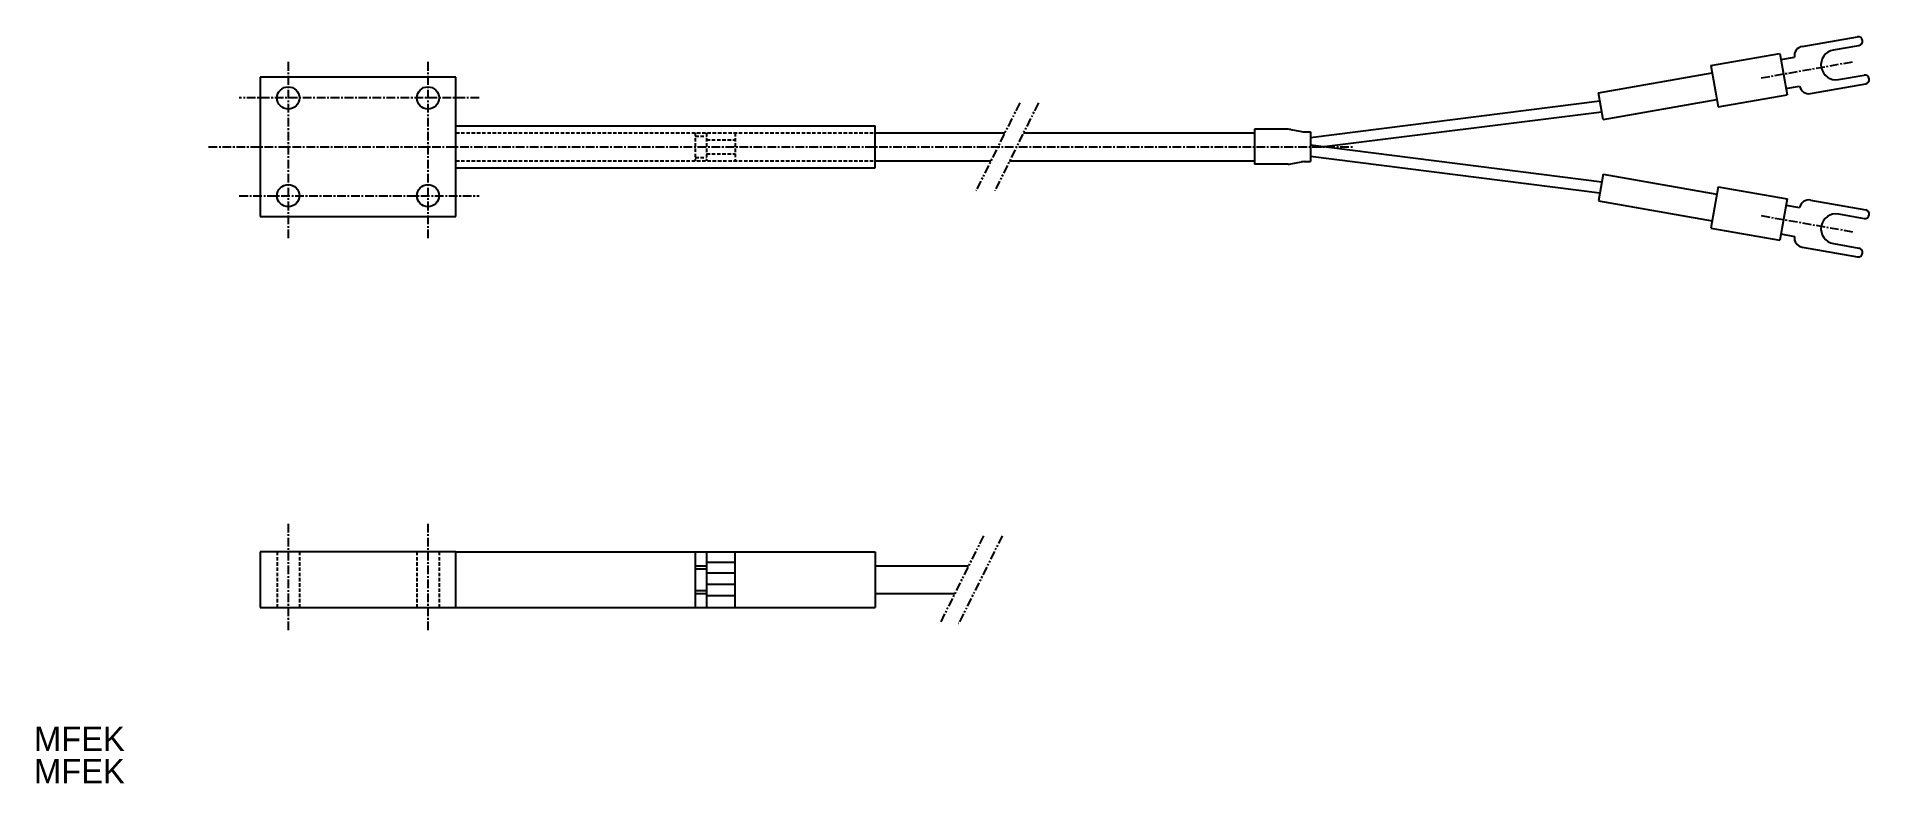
# Model space of a CAD drawing. Extents: x -44 to 219, y 163 to 270.
import ezdxf

# ---------------------------------------------------------------- set-up
doc = ezdxf.new("R2010")
doc.units = 0
for name, pattern in [('CENTER', [2, 1.25, -0.25, 0.25, -0.25]), ('DASHED', [0.75, 0.5, -0.25]), ('PHANTOM', [2.5, 1.25, -0.25, 0.25, -0.25, 0.25, -0.25])]:
    doc.linetypes.add(name, pattern=pattern)
doc.layers.get('0').update_dxf_attribs({"linetype": 'CONTINUOUS'})
doc.layers.add('CENTER', color=1, linetype='CENTER')

msp = doc.modelspace()

# ---------------------------------------------------------------- linework, layer by layer
at = {"color": 7, "linetype": 'CONTINUOUS'}
for p, q in [((209.22, 268.85), (217.13, 270.24)), ((196.17, 266.11), (206.01, 267.85)), ((206.01, 267.85), (207.06, 261.94)), ((213.7, 268.34), (217.35, 268.99)), ((180.08, 262.2), (196.35, 265.07)), ((196.17, 266.11), (197.21, 260.21)), ((206.17, 266.96), (208.14, 267.31)), ((-11.49, 264.47), (-11.49, 244.47)), ((16.51, 264.47), (-11.49, 264.47)), ((16.51, 244.47), (16.51, 264.47)), ((206.9, 262.83), (208.87, 263.18)), ((210.41, 262.1), (218.32, 263.5)), ((214.44, 264.11), (218.1, 264.75)), ((138.84, 255.82), (180.28, 261.08)), ((180.75, 258.38), (180.08, 262.2)), ((180.75, 258.38), (197.02, 261.25)), ((197.21, 260.21), (207.06, 261.94)), ((16.51, 257.47), (76.51, 257.47)), ((76.51, 251.47), (76.51, 257.47)), ((140.44, 254.48), (180.56, 259.5)), ((76.51, 256.48), (95.09, 256.48)), ((97.77, 256.48), (130.84, 256.48)), ((135.64, 256.98), (130.84, 256.98)), ((130.84, 256.98), (130.84, 251.98)), ((136.03, 256.94), (137.54, 256.65)), ((137.92, 256.61), (138.84, 256.61)), ((138.84, 256.61), (138.84, 252.35)), ((138.84, 254.76), (180.56, 249.45)), ((76.51, 252.48), (93.1, 252.48)), ((95.78, 252.48), (130.84, 252.48)), ((135.64, 251.98), (130.84, 251.98)), ((136.03, 252.01), (137.54, 252.31)), ((137.92, 252.35), (138.84, 252.35)), ((138.84, 253.14), (180.28, 247.88)), ((16.51, 251.47), (76.51, 251.47)), ((180.75, 250.57), (180.08, 246.75)), ((180.75, 250.57), (197.02, 247.71)), ((180.08, 246.75), (196.35, 243.88)), ((197.21, 248.75), (196.17, 242.84)), ((197.21, 248.75), (207.06, 247.01)), ((207.06, 247.01), (206.01, 241.1)), ((210.41, 246.85), (218.32, 245.46)), ((-11.49, 244.47), (16.51, 244.47)), ((206.9, 246.13), (208.87, 245.78)), ((214.44, 244.85), (218.1, 244.2)), ((196.17, 242.84), (206.01, 241.1)), ((206.17, 241.99), (208.14, 241.64)), ((209.22, 240.11), (217.13, 238.71)), ((213.7, 240.61), (217.35, 239.97)), ((-11.49, 196.47), (-11.49, 188.47)), ((16.51, 196.47), (-11.49, 196.47)), ((16.51, 188.47), (16.51, 196.47)), ((16.51, 196.47), (76.51, 196.47)), ((50.77, 196.47), (50.77, 188.47)), ((50.77, 194.47), (52.39, 194.47)), ((52.39, 196.47), (52.39, 188.47)), ((52.39, 194.98), (56.51, 194.98)), ((56.51, 188.47), (56.51, 196.47)), ((76.51, 196.47), (76.51, 188.47)), ((76.51, 194.47), (89.91, 194.47)), ((50.77, 194.01), (52.39, 194.01)), ((52.39, 193.47), (56.51, 193.47)), ((52.39, 191.84), (56.51, 191.84)), ((50.77, 190.94), (52.39, 190.94)), ((50.77, 190.47), (52.39, 190.47)), ((52.39, 190.21), (56.51, 190.21)), ((76.51, 190.47), (87.92, 190.47)), ((-11.49, 188.47), (16.51, 188.47)), ((16.51, 188.47), (76.51, 188.47))]:
    msp.add_line(p, q, dxfattribs=at)
at = {"color": 3, "linetype": 'PHANTOM'}
for p, q in [((97.22, 260.76), (90.96, 248.19)), ((99.9, 260.76), (93.65, 248.19)), ((92.04, 198.75), (85.79, 186.19)), ((94.73, 198.75), (88.47, 186.19))]:
    msp.add_line(p, q, dxfattribs=at)
at = {"color": 3, "linetype": 'DASHED'}
for p, q in [((16.51, 256.48), (76.51, 256.48)), ((50.77, 256.48), (50.77, 252.47)), ((50.77, 256.01), (52.39, 256.01)), ((52.39, 256.47), (52.39, 252.48)), ((52.39, 255.47), (56.51, 255.47)), ((56.51, 256.47), (56.51, 252.48)), ((16.51, 252.48), (76.51, 252.48)), ((50.77, 252.94), (52.39, 252.94)), ((52.39, 253.47), (56.51, 253.47)), ((-9.09, 196.47), (-9.09, 188.47)), ((-5.89, 196.47), (-5.89, 188.47)), ((10.91, 196.47), (10.91, 188.47)), ((14.11, 196.47), (14.11, 188.47))]:
    msp.add_line(p, q, dxfattribs=at)
at = {"color": 7, "linetype": 'CONTINUOUS'}
for centre in [(-7.49, 261.47), (12.51, 261.47), (-7.49, 247.47), (12.51, 247.47)]:
    msp.add_circle(centre, 1.6, dxfattribs=at)
for centre, radius, start, end in [((217.24, 269.61), 0.638, 280, 100), ((209.45, 267.54), 1.33, 100, 189.7848), ((214.07, 266.22), 2.15, 100, 280), ((210.18, 263.41), 1.33, 190.2152, 280), ((218.21, 264.12), 0.638, 280, 100), ((135.64, 254.98), 2, 79.002, 90), ((137.92, 258.61), 2, 259.002, 270), ((135.64, 253.98), 2, 270, 280.998), ((137.92, 250.35), 2, 90, 100.998), ((210.18, 245.54), 1.33, 80, 169.7848), ((214.07, 242.73), 2.15, 80, 260), ((218.21, 244.83), 0.638, 260, 80), ((209.45, 241.42), 1.33, 170.2152, 260), ((217.24, 239.34), 0.638, 260, 80)]:
    msp.add_arc(centre, radius, start, end, dxfattribs=at)
at = {"layer": 'CENTER', "color": 1, "linetype": 'CENTER'}
for p, q in [((-7.49, 266.62), (-7.49, 241.25)), ((12.51, 266.62), (12.51, 241.25)), ((203.37, 264.34), (216.57, 266.67)), ((19.83, 261.47), (-14.5, 261.47)), ((-18.9, 254.47), (145.07, 254.47)), ((-14.5, 247.47), (19.83, 247.47)), ((203.37, 244.62), (216.57, 242.29)), ((-7.49, 200.49), (-7.49, 185.19)), ((12.51, 200.49), (12.51, 185.19))]:
    msp.add_line(p, q, dxfattribs=at)

# ---------------------------------------------------------------- texts
at = {"color": 7, "linetype": 'CONTINUOUS'}
for p in [(-43.89, 167.92), (-43.89, 163.3)]:
    msp.add_text('MFEK', height=3.5, dxfattribs=at).set_placement(p)

doc.saveas('drawing.dxf')
